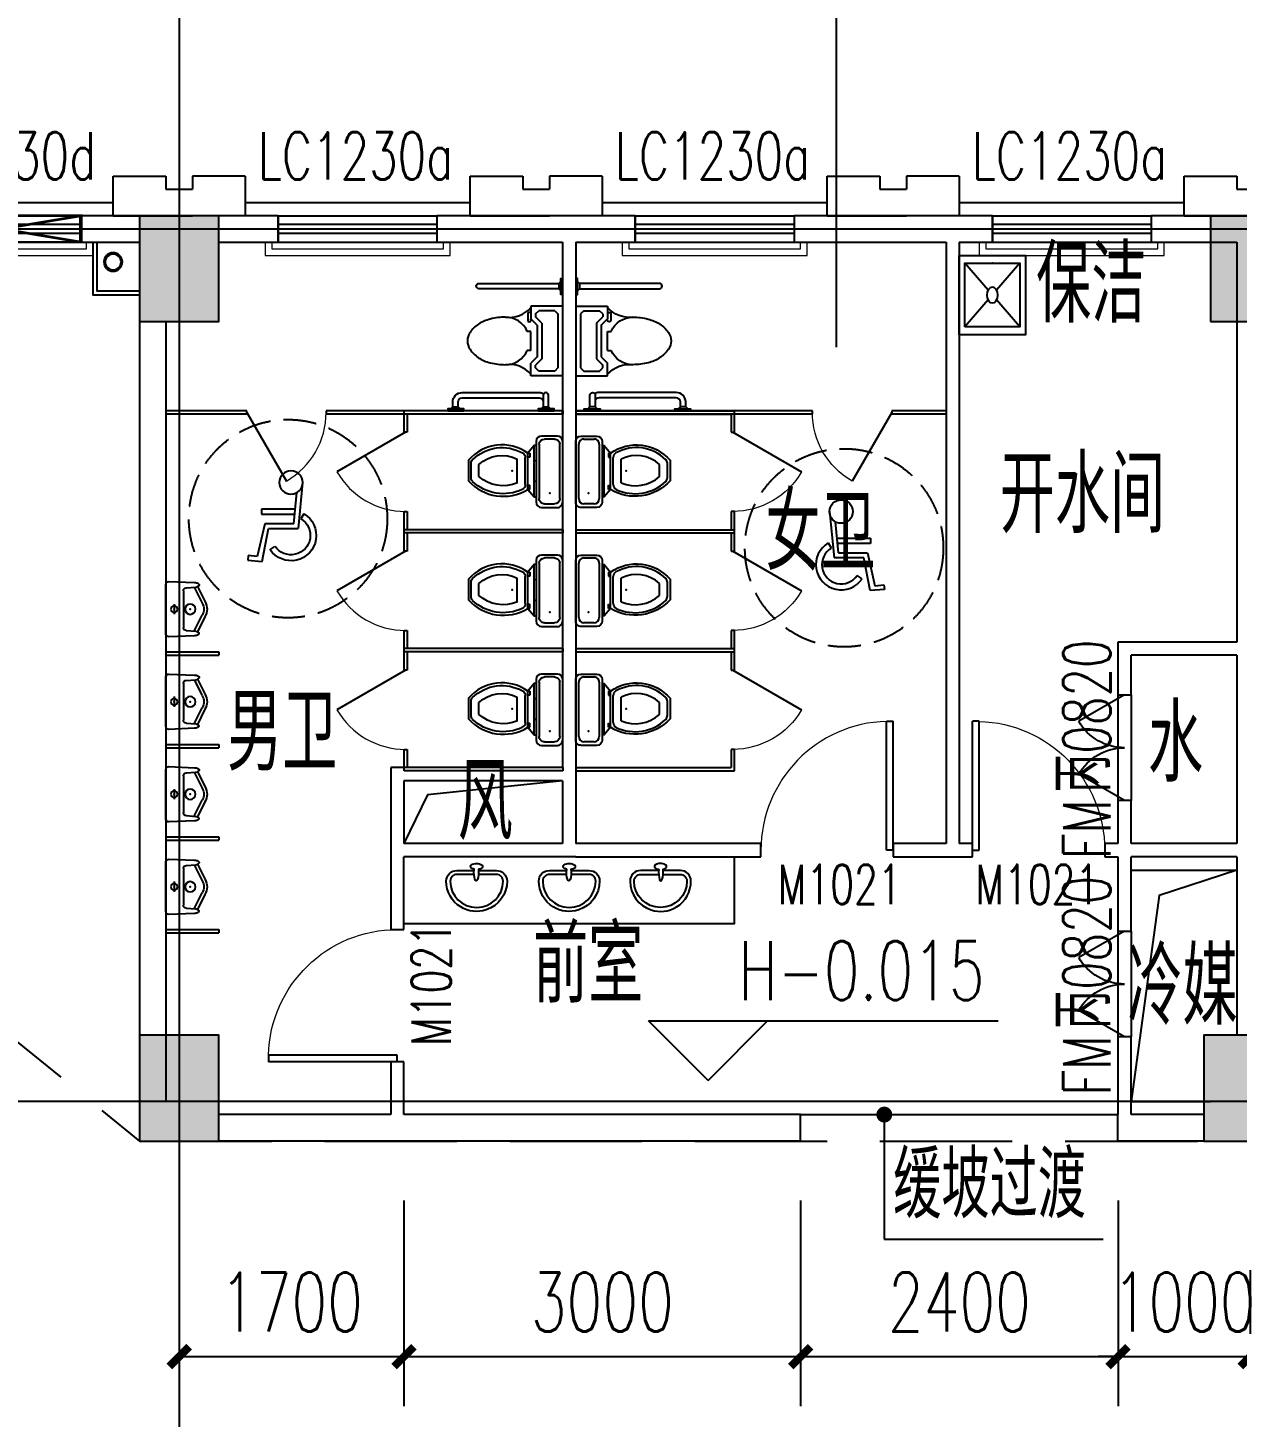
# Model space of a CAD drawing. Extents: x 1738711 to 2346805, y 1189731 to 2516152.
# Drawn here: x 1940140 to 1949287, y 1998170 to 2008681 of the extents above; entities that cross this region are included whole.
import ezdxf

# ---------------------------------------------------------------- set-up
doc = ezdxf.new("R2010")
doc.units = 0
doc.header["$LTSCALE"] = 1000
doc.header["$MEASUREMENT"] = 0
doc.linetypes.add('DASH', pattern=[0.35, 0.25, -0.1])
doc.linetypes.add('复件 140224通州运河二期售楼部条件图_t3$0$X-ME SHAFT SH$0$X-B2$0$WATER_LINE', pattern=[0])
doc.layers.add('_0', color=7, linetype='Continuous', lineweight=25)
doc.layers.add('栏杆', color=6, linetype='Continuous', lineweight=15)
for name, color, linetype in [('A-Detl-Thin', 1, 'Continuous'), ('AR-TEXT', 7, 'Continuous'), ('COLUMN', 9, 'Continuous'), ('DIM_ELEV', 3, 'Continuous'), ('DIM_IDEN', 3, 'Continuous'), ('DIM_LEAD', 3, 'Continuous'), ('DOTE', 1, 'Continuous'), ('LATRINE', 6, 'Continuous'), ('LVTRY', 6, 'Continuous'), ('PUB_DIM', 3, 'Continuous'), ('PUB_HATCH', 8, 'Continuous'), ('PUB_TEXT', 7, 'Continuous'), ('TOL', 8, 'Continuous'), ('WALL', 40, 'Continuous'), ('WINDOW', 144, 'Continuous'), ('WINDOW_TEXT', 7, 'Continuous'), ('YS', 6, 'Continuous'), ('疏散距离', 211, 'DASH'), ('看线', 8, 'Continuous'), ('线脚', 44, 'Continuous'), ('面层', 6, 'Continuous')]:
    doc.layers.add(name, color=color, linetype=linetype)
doc.styles.add('_TCH_DIM', font='SIMPLEX', dxfattribs={"bigfont": 'GBCBIG'})
doc.styles.add('_TCH_DIM_T3', font='SIMPLEX', dxfattribs={"width": 0.705882, "bigfont": 'GBCBIG'})
doc.styles.add('_TCH_WINDOW', font='SIMPLEX', dxfattribs={"height": 3.5, "bigfont": 'GBCBIG'})
doc.styles.get("Standard").update_dxf_attribs({"font": 'gbenor.shx', "bigfont": 'gbcbig.shx'})
doc.dimstyles.new('_TCH_ARCH&&150', dxfattribs={"dimtxt": 446.25, "dimasz": 150, "dimexe": 375, "dimexo": 450, "dimgap": 189.375, "dimtad": 1, "dimdec": 0, "dimzin": 0, "dimdsep": 46, "dimtxsty": '_TCH_DIM_T3', "dimblk": 'ARCHTICK', "dimcen": 0.09, "dimclrt": 7, "dimazin": 2, "dimtfac": 1, "dimtdec": 0, "dimtix": 1, "dimtmove": 2, "dimatfit": 3, "dimfxl": 1, "dimtolj": 1, "dimtzin": 0, "dimarcsym": 0})

# ---------------------------------------------------------------- blocks, each defined once
blk = doc.blocks.new('$lvtry$00000218')
at = {"color": 0, "linetype": 'Continuous'}
for p, q in [((-243, -138), (-243, -62)), ((-203, -22), (208, -22)), ((248, -62), (248, -138)), ((208, -178), (-203, -178)), ((198, -200), (-190, -200)), ((-73, -200), (-73, -216)), ((83, -200), (83, -216)), ((-190, -216), (198, -216)), ((-133, -263), (-133, -248)), ((-133, -248), (-103, -248)), ((-133, -263), (141, -263)), ((-103, -248), (-103, -263)), ((-103, -248), (-102, -248)), ((-97, -283), (108, -283)), ((-73, -216), (83, -216)), ((141, -248), (110, -248)), ((110, -248), (110, -263)), ((141, -263), (141, -248)), ((-84, -343), (96, -343)), ((-44, -693), (64, -693)), ((-35, -633), (55, -633))]:
    blk.add_line(p, q, dxfattribs=at)
blk.add_lwpolyline([(141, -263, -0.386399), (87, -713), (-68, -713, -0.361809), (-133, -263), (-190, -216), (-190, -200), (-230, -200, -0.414212), (-270, -160), (-270, -40, -0.414219), (-230, 0), (230, 0, -0.414212), (270, -40), (270, -160, -0.414212), (230, -200), (198, -200), (198, -216)], format="xyb", close=True, dxfattribs=at)
for centre, radius, start, end in [((-203, -62), 40, 90, 180), ((208, -62), 40, 0, 90), ((-203, -138), 40, 180, 270), ((208, -138), 40, 270, 0), ((170, -449), 336, 154.7009, 223.6689), ((-97, -323), 40, 90, 154.7009), ((-134, -459), 317, 315.3845, 29.315), ((108, -323), 40, 29.315, 90), ((170, -449), 276, 157.3076, 221.9151), ((-134, -459), 257, 317.2188, 26.7387), ((-44, -653), 40, 223.6689, 270), ((64, -653), 40, 270, 315.3845)]:
    blk.add_arc(centre, radius, start, end, dxfattribs=at)
at = {"color": 0}
for p in [(-162, -97), (7, -382)]:
    blk.add_point(p, dxfattribs=at)
blk = doc.blocks.new('$TCHSYS$APDOOR2D')
blk.add_line((0.5, 0), (0, 0.866))
at = {"lineweight": 13}
blk.add_arc((0.5, 0), 1, 120, 180, dxfattribs=at)
blk = doc.blocks.new('herahraehreh')
at = {"layer": 'LATRINE'}
for p, q in [((5930054, 676667), (5928854, 676667)), ((5928854, 676667), (5928854, 676504)), ((5930054, 676642), (5928879, 676642)), ((5928879, 676504), (5928879, 676642)), ((5930054, 676642), (5930054, 676667)), ((5928854, 676504), (5928879, 676504)), ((5928879, 675904), (5928854, 675904)), ((5928854, 675904), (5928854, 675742)), ((5928879, 675767), (5928879, 675904)), ((5930054, 675767), (5928879, 675767)), ((5930054, 675742), (5930054, 675767)), ((5930054, 675742), (5928854, 675742))]:
    blk.add_line(p, q, dxfattribs=at)
at = {"layer": 'LATRINE', "xscale": 600, "yscale": -600, "zscale": 25, "rotation": 270}
blk.add_blockref('$TCHSYS$APDOOR2D', (5928866, 676204), dxfattribs=at)
at = {"layer": 'LVTRY', "rotation": 269.9999999999435}
blk.add_blockref('$lvtry$00000218', (5930054, 676204), dxfattribs=at)
blk = doc.blocks.new('A$C5E30574B')
at = {"layer": 'TOL'}
for p, q in [((103, 597), (137, 248)), ((103, 597), (103, 597)), ((170, 284), (147, 520)), ((93, 360), (116, 322)), ((159, 396), (414, 396)), ((414, 356), (163, 356)), ((414, 396), (414, 356)), ((362, 248), (137, 248)), ((170, 284), (390, 284)), ((410, 0), (362, 248)), ((390, 284), (446, 36)), ((350, 88), (312, 113)), ((518, 8), (410, 0)), ((446, 36), (514, 44)), ((514, 44), (518, 8))]:
    blk.add_line(p, q, dxfattribs=at)
blk.add_circle((191, 597), 88.4, dxfattribs=at)
for radius in [191, 146]:
    blk.add_arc((191, 196), radius, 120.8699, 325.7103, dxfattribs=at)
blk = doc.blocks.new('$lvtry$00000191')
for p, q in [((-250, -50, 0), (-39, -218.8, 0)), ((39, -218.8, 0), (250, -50, 0)), ((-250, -450, 0), (-39, -281.2, 0)), ((39, -281.2, 0), (250, -450, 0))]:
    blk.add_line(p, q)
at = {"elevation": 0}
for points in [[(300, -500), (300, 0), (-300, 0), (-300, -500)], [(250, -450), (250, -50), (-250, -50), (-250, -450)]]:
    blk.add_lwpolyline(points, close=True, dxfattribs=at)
blk.add_circle((0, -250, 0), 50)
blk.add_point((0, -50, 0))
blk = doc.blocks.new('$plan$00001624')
for p, q in [((646, -13), (661, -28)), ((701, -28), (716, -13))]:
    blk.add_line(p, q)
for points in [[(60, 0), (60, -13), (-60, -13), (-60, 0)], [(744, 0), (744, -13), (624, -13), (624, 0)]]:
    blk.add_lwpolyline(points, close=True)
blk.add_lwpolyline([(-38, -13), (-23, -28), (17, -28), (33, -13)])
for points in [[(-23, -28), (-23, -66, 0.414213), (49, -137), (632, -137, 0.119966), (665, -129)], [(17, -28), (17, -66, 0.414211), (49, -97), (632, -97, 0.298815), (661, -78)]]:
    blk.add_lwpolyline(points, format="xyb")
blk.add_lwpolyline([(681, -137), (681, -137, -0.414214), (661, -117), (661, -28), (701, -28), (701, -117, -0.414214)], format="xyb", close=True)
blk = doc.blocks.new('A$C3D6C1C4F')
at = {"layer": 'LVTRY'}
for p, q in [((0, 736), (240, 736)), ((0, 208), (0, 736)), ((0, 736), (240, 736)), ((0, 208), (0, 736)), ((240, 736), (240, 640)), ((240, 736), (240, 640)), ((36, 676), (60, 700)), ((36, 676), (60, 700)), ((36, 268), (36, 676)), ((36, 268), (36, 676)), ((60, 700), (180, 700)), ((60, 700), (180, 700)), ((156, 607), (204, 655)), ((156, 607), (204, 655)), ((180, 700), (204, 676)), ((180, 700), (204, 676)), ((192, 592), (240, 640)), ((192, 592), (240, 640)), ((204, 676), (204, 655)), ((204, 676), (204, 655)), ((156, 337), (156, 607)), ((156, 337), (156, 607)), ((192, 352), (192, 592)), ((192, 352), (192, 592)), ((240, 544), (240, 400)), ((240, 544), (267, 544)), ((240, 544), (240, 400)), ((240, 544), (267, 544)), ((156, 337), (204, 289)), ((156, 337), (204, 289)), ((192, 352), (240, 304)), ((192, 352), (240, 304)), ((240, 400), (267, 400)), ((240, 400), (267, 400)), ((240, 316), (240, 304)), ((240, 316), (240, 304)), ((264, 256), (264, 316)), ((264, 256), (264, 316)), ((60, 244), (36, 268)), ((60, 244), (36, 268)), ((60, 244), (180, 244)), ((60, 244), (180, 244)), ((204, 268), (180, 244)), ((204, 268), (180, 244)), ((204, 268), (204, 289)), ((204, 268), (204, 289)), ((240, 208), (240, 304)), ((240, 208), (240, 304)), ((240, 256), (264, 256)), ((240, 256), (264, 256)), ((0, 208), (240, 208)), ((0, 208), (240, 208)), ((28, 77), (13, 93)), ((13, 22), (28, 37))]:
    blk.add_line(p, q, dxfattribs=at)
blk.add_lwpolyline([(0, 120), (13, 120), (13, 0), (0, 0)], close=True, dxfattribs=at)
blk.add_lwpolyline([(653, 57), (653, 57, -0.414214), (633, 37), (28, 37), (28, 77), (633, 77, -0.414214)], format="xyb", close=True, dxfattribs=at)
for centre, radius, start, end in [((403, 866), 216, 221.089, 277.7989), ((403, 866), 216, 221.089, 277.7989), ((432, 472), 180, 90, 156.4218), ((432, 472), 180, 90, 156.4218), ((432, 193), 459, 75.4857, 90), ((432, 193), 459, 75.4857, 90), ((468, 331), 317, 57.9946, 75.4857), ((468, 331), 317, 57.9946, 75.4857), ((522, 417), 214, 33.5341, 57.9946), ((522, 417), 214, 33.5341, 57.9946), ((604, 472), 116, 0, 33.5341), ((604, 472), 116, 0, 33.5341), ((604, 472), 116, 326.4659, 360), ((604, 472), 116, 326.4659, 360), ((252, 316), 12, 0, 180), ((252, 316), 12, 0, 180), ((432, 472), 180, 203.5782, 270), ((432, 472), 180, 203.5782, 270), ((468, 614), 317, 284.5143, 302.0054), ((468, 614), 317, 284.5143, 302.0054), ((522, 527), 214, 302.0054, 326.4659), ((522, 527), 214, 302.0054, 326.4659), ((403, 78), 216, 82.2011, 138.911), ((403, 78), 216, 82.2011, 138.911), ((432, 751), 459, 270, 284.5143), ((432, 751), 459, 270, 284.5143)]:
    blk.add_arc(centre, radius, start, end, dxfattribs=at)
at = {"layer": 'LVTRY', "extrusion": (0, 0, -1), "zscale": -1}
blk.add_blockref('$plan$00001624', (-808, 1000), dxfattribs=at)
blk = doc.blocks.new('dgh321')
at = {"layer": 'WALL', "linetype": '复件 140224通州运河二期售楼部条件图_t3$0$X-ME SHAFT SH$0$X-B2$0$WATER_LINE'}
for p, q in [((3247025, -2494105), (3247425, -2494105)), ((3247025, -2494105), (3247025, -2494405)), ((3247425, -2494105), (3247625, -2494105)), ((3248025, -2494105), (3247625, -2494105)), ((3248025, -2494405), (3248025, -2494105)), ((3247425, -2494405), (3247425, -2494305)), ((3247425, -2494305), (3247625, -2494305)), ((3247625, -2494405), (3247625, -2494305)), ((3247025, -2494405), (3247425, -2494405)), ((3248025, -2494405), (3247625, -2494405))]:
    blk.add_line(p, q, dxfattribs=at)
blk = doc.blocks.new('A$C68B42598')
at = {"layer": 'YS'}
for radius in [70, 60]:
    blk.add_circle((70, 70), radius, dxfattribs=at)
blk = doc.blocks.new('hreahaerheh')
at = {"layer": 'YS', "xscale": -1, "rotation": 180}
blk.add_blockref('A$C68B42598', (1940715, 1907879), dxfattribs=at)
blk = doc.blocks.new('haerraeherah')
at = {"layer": '栏杆'}
for points in [[(1950035, 1987459), (1950035, 1987559), (1951435, 1987559), (1951435, 1987459)], [(1950085, 1987459), (1950085, 1987509), (1951385, 1987509), (1951385, 1987459)]]:
    blk.add_lwpolyline(points, dxfattribs=at)
blk = doc.blocks.new('hear5herahera')
at = {"layer": '_0', "xscale": -1, "rotation": 180}
for p in [(-10800, 3994518), (-8100, 3994518), (-5400, 3994518), (-2700, 3994518)]:
    blk.add_blockref('haerraeherah', p, dxfattribs=at)
blk = doc.blocks.new('hertaraeherah')
at = {"layer": '疏散距离', "ltscale": 4}
blk.add_lwpolyline([(1933085, 2006659), (1940985, 2000259), (1952835, 2000259)], dxfattribs=at)
blk = doc.blocks.new('hjtraherahreh')
at = {"layer": '面层', "color": 144}
for points in [[(1940985, 2006659), (1940635, 2006659), (1940635, 2007059)], [(1940985, 2006689), (1940665, 2006689), (1940665, 2007059)]]:
    blk.add_lwpolyline(points, dxfattribs=at)
blk = doc.blocks.new('jtrsjhtrh')
at = {"layer": 'A-Detl-Thin', "const_width": 20}
blk.add_lwpolyline([(397699, 368025), (397899, 368025), (397899, 366825), (397699, 366825)], close=True, dxfattribs=at)
for points in [[(397899, 366825), (397699, 368025)], [(397699, 366825), (397899, 368025)]]:
    blk.add_lwpolyline(points, dxfattribs=at)
blk = doc.blocks.new('herahreaherh')
at = {"rotation": 90}
blk.add_blockref('jtrsjhtrh', (2307370, 1609360), dxfattribs=at)
blk = doc.blocks.new('_ArchTick')
at = {"color": 0, "linetype": 'ByBlock', "const_width": 0.4}
blk.add_lwpolyline([(-0.5, -0.5), (0.5, 0.5)], dxfattribs=at)
blk = doc.blocks.new('*D2699')
at = {"layer": 'Defpoints', "color": 0, "transparency": 16777216}
for p in [(1941285, 2000259), (1942985, 2000259), (1942985, 1998628)]:
    blk.add_point(p, dxfattribs=at)
at = {"layer": 'PUB_DIM', "color": 0, "lineweight": -2, "transparency": 16777216}
for p, q in [((1941285, 1999809), (1941285, 1998253)), ((1942985, 1999809), (1942985, 1998253)), ((1941285, 1998628), (1942985, 1998628))]:
    blk.add_line(p, q, dxfattribs=at)
at = {"layer": 'PUB_DIM', "color": 0, "lineweight": -2, "transparency": 16777216, "xscale": 150, "yscale": 150, "zscale": 150, "rotation": 180}
blk.add_blockref('_ArchTick', (1941285, 1998628), dxfattribs=at)
at = {"layer": 'PUB_DIM', "color": 0, "lineweight": -2, "transparency": 16777216, "xscale": 150, "yscale": 150, "zscale": 150}
blk.add_blockref('_ArchTick', (1942985, 1998628), dxfattribs=at)
at = {"layer": 'PUB_DIM', "color": 7, "transparency": 16777216, "insert": (1942135, 1999041), "char_height": 446.2, "attachment_point": 5, "style": '_TCH_DIM_T3'}
blk.add_mtext('\\A1;1700', dxfattribs=at)
blk = doc.blocks.new('*D2700')
at = {"layer": 'Defpoints', "color": 0, "transparency": 16777216}
for p in [(1942985, 2000259), (1945985, 2000259), (1945985, 1998628)]:
    blk.add_point(p, dxfattribs=at)
at = {"layer": 'PUB_DIM', "color": 0, "lineweight": -2, "transparency": 16777216}
for p, q in [((1942985, 1999809), (1942985, 1998253)), ((1945985, 1999809), (1945985, 1998253)), ((1942985, 1998628), (1945985, 1998628))]:
    blk.add_line(p, q, dxfattribs=at)
at = {"layer": 'PUB_DIM', "color": 0, "lineweight": -2, "transparency": 16777216, "xscale": 150, "yscale": 150, "zscale": 150, "rotation": 180}
blk.add_blockref('_ArchTick', (1942985, 1998628), dxfattribs=at)
at = {"layer": 'PUB_DIM', "color": 0, "lineweight": -2, "transparency": 16777216, "xscale": 150, "yscale": 150, "zscale": 150}
blk.add_blockref('_ArchTick', (1945985, 1998628), dxfattribs=at)
at = {"layer": 'PUB_DIM', "color": 7, "transparency": 16777216, "insert": (1944485, 1999041), "char_height": 446.2, "attachment_point": 5, "style": '_TCH_DIM_T3'}
blk.add_mtext('\\A1;3000', dxfattribs=at)
blk = doc.blocks.new('*D2701')
at = {"layer": 'Defpoints', "color": 0, "transparency": 16777216}
for p in [(1945985, 2000259), (1948385, 2000259), (1948385, 1998628)]:
    blk.add_point(p, dxfattribs=at)
at = {"layer": 'PUB_DIM', "color": 0, "lineweight": -2, "transparency": 16777216}
for p, q in [((1945985, 1999809), (1945985, 1998253)), ((1948385, 1999809), (1948385, 1998253)), ((1945985, 1998628), (1948385, 1998628))]:
    blk.add_line(p, q, dxfattribs=at)
at = {"layer": 'PUB_DIM', "color": 0, "lineweight": -2, "transparency": 16777216, "xscale": 150, "yscale": 150, "zscale": 150, "rotation": 180}
blk.add_blockref('_ArchTick', (1945985, 1998628), dxfattribs=at)
at = {"layer": 'PUB_DIM', "color": 0, "lineweight": -2, "transparency": 16777216, "xscale": 150, "yscale": 150, "zscale": 150}
blk.add_blockref('_ArchTick', (1948385, 1998628), dxfattribs=at)
at = {"layer": 'PUB_DIM', "color": 7, "transparency": 16777216, "insert": (1947185, 1999041), "char_height": 446.2, "attachment_point": 5, "style": '_TCH_DIM_T3'}
blk.add_mtext('\\A1;2400', dxfattribs=at)
blk = doc.blocks.new('*D2702')
at = {"layer": 'Defpoints', "color": 0, "transparency": 16777216}
for p in [(1948385, 2000259), (1949385, 2000259), (1949385, 1998628)]:
    blk.add_point(p, dxfattribs=at)
at = {"layer": 'PUB_DIM', "color": 0, "lineweight": -2, "transparency": 16777216}
for p, q in [((1948385, 1999809), (1948385, 1998253)), ((1949385, 1999809), (1949385, 1998253)), ((1948385, 1998628), (1948235, 1998628)), ((1948385, 1998628), (1949385, 1998628)), ((1949385, 1998628), (1949535, 1998628))]:
    blk.add_line(p, q, dxfattribs=at)
at = {"layer": 'PUB_DIM', "color": 0, "lineweight": -2, "transparency": 16777216, "xscale": 150, "yscale": 150, "zscale": 150}
blk.add_blockref('_ArchTick', (1948385, 1998628), dxfattribs=at)
at = {"layer": 'PUB_DIM', "color": 0, "lineweight": -2, "transparency": 16777216, "xscale": 150, "yscale": 150, "zscale": 150, "rotation": 180}
blk.add_blockref('_ArchTick', (1949385, 1998628), dxfattribs=at)
at = {"layer": 'PUB_DIM', "color": 7, "transparency": 16777216, "insert": (1948885, 1999041), "char_height": 446.2, "attachment_point": 5, "style": '_TCH_DIM_T3'}
blk.add_mtext('\\A1;1000', dxfattribs=at)
blk = doc.blocks.new('$TCHSYS$WIN2D')
for p, q in [((-0.5, 0.5), (0.5, 0.5)), ((-0.5, 0.5), (-0.5, -0.5)), ((0.5, 0.5), (0.5, -0.5)), ((0.5, 0.1667), (-0.5, 0.1667)), ((0.5, -0.1667), (-0.5, -0.1667)), ((-0.5, -0.5), (0.5, -0.5))]:
    blk.add_line(p, q)
blk = doc.blocks.new('$lvtry$00000235')
at = {"color": 0}
for p, q in [((-39, -63), (38, -63)), ((-161, -154), (-167, -227)), ((-140, -132), (140, -132)), ((161, -154), (167, -226)), ((-166, -214), (-46, -274)), ((166, -214), (45, -274))]:
    blk.add_line(p, q, dxfattribs=at)
blk.add_lwpolyline([(57, -295), (171, -239, 0.002799), (171, -239, 0.105175), (177, -247, 0.168909), (184, -249, 0.168909), (190, -247, 0.105175), (196, -239, 0.067291), (200, -229, 0.053441), (201, -215), (209, -22, 0.426355), (188, 0), (-188, 0, 0.42618), (-209, -22), (-201, -215, 0.050566), (-200, -230, 0.064405), (-196, -240, 0.10395), (-190, -249, 0.176068), (-184, -251, 0.176068), (-178, -249, 0.10395), (-171, -240, 0.009138), (-171, -239), (-56, -296, 0.274628)], format="xyb", close=True, dxfattribs=at)
for points in [[(-167, -227), (-171, -239)], [(167, -229), (171, -239)]]:
    blk.add_lwpolyline(points)
for centre, radius in [((0, -63), 25), ((0, -184), 39.1)]:
    blk.add_circle(centre, radius, dxfattribs=at)
for centre, radius, start, end in [((-140, -153), 21, 90, 182.3309), ((140, -153), 21, 357.6352, 90), ((0, -200), 87.2, 238.5236, 301.4764), ((230, -215), 64.1, 189.8691, 192.2361)]:
    blk.add_arc(centre, radius, start, end, dxfattribs=at)
for p in [(0, -63), (0, -184)]:
    blk.add_point(p, dxfattribs=at)
blk = doc.blocks.new('$DorLib2D$00000231')
at = {"color": 0}
for p, q in [((-0.5, 0), (-0.25, 0.433)), ((0.5, 0), (0.25, 0.433))]:
    blk.add_line(p, q, dxfattribs=at)
for centre, start, end in [((-0.5, 0), 0, 60), ((0.5, 0), 120, 180)]:
    blk.add_arc(centre, 0.5, start, end, dxfattribs=at)
blk = doc.blocks.new('$DorLib2D$00000001')
for p, q in [((0.45, 0.975), (0.5, 0.975)), ((0.45, 0), (0.45, 0.975)), ((0.5, 0), (0.5, 0.975)), ((0.5, 0), (0.45, 0))]:
    blk.add_line(p, q)
at = {"lineweight": 13}
blk.add_arc((0.475, 0), 0.975, 91.4693, 180, dxfattribs=at)
blk = doc.blocks.new('_FZH')
blk.add_lwpolyline([(-0.5, -0.5), (0.5, -0.5), (0.5, 0.5), (-0.5, 0.5)], close=True)
at = {"layer": 'PUB_HATCH'}
blk.add_solid([(-0.5, -0.5), (0.5, -0.5), (-0.5, 0.5), (0.5, 0.5)], dxfattribs=at)
blk = doc.blocks.new('$plan$00003672')
at = {"layer": 'LVTRY'}
blk.add_lwpolyline([(-13, -53), (-149, -53, 0.414214), (-229, -133, 0.32323), (-71, -351, 0.221893), (122, -329, 0.260048), (231, -133, 0.414214), (151, -53), (21, -53), (21, -44), (35, -38), (43, -32, 0.455591), (42, -12, 0.320583), (-41, -14, 0.528402), (-35, -37, 0.105242), (-12, -45), (-13, -53)], format="xyb", close=True, dxfattribs=at)
blk.add_lwpolyline([(21, -83), (151, -83, -0.414214), (201, -133, -1), (-199, -133, -0.414214), (-149, -83), (-12, -83)], format="xyb", dxfattribs=at)
blk.add_ellipse((4, -65), major_axis=(0, -67.6), ratio=0.25596, start_param=4.408868, end_param=8.176048, dxfattribs=at)

msp = doc.modelspace()

# ---------------------------------------------------------------- linework, layer by layer
at = {"layer": 'DIM_ELEV'}
for p, q in [((1945285.3, 2000717.6), (1944835.3, 2001167.6)), ((1944835.3, 2001167.6), (1947478.2, 2001167.6)), ((1945285.3, 2000717.6), (1945735.3, 2001167.6))]:
    msp.add_line(p, q, dxfattribs=at)
at = {"layer": 'DIM_IDEN'}
msp.add_line((1946255.5, 2006265.3), (1946255.5, 2018441.9), dxfattribs=at)
msp.add_lwpolyline([(1946255.5, 2006265.3, 1), (1946255.5, 2006265.3, 1)], format="xyb", close=True, dxfattribs=at)
at = {"layer": 'DIM_LEAD'}
for p, q in [((1946617.6, 2000459.1), (1946617.6, 1999517)), ((1946617.6, 1999517), (1948271.9, 1999517))]:
    msp.add_line(p, q, dxfattribs=at)
at = {"layer": 'DIM_LEAD', "const_width": 60}
msp.add_lwpolyline([(1946617.6, 2000489.1, 1), (1946617.6, 2000429.1, 1)], format="xyb", close=True, dxfattribs=at)
at = {"layer": 'DOTE'}
for p, q in [((1941284.6, 2009559.1), (1941284.6, 1984959.1)), ((1930784.6, 2007159.1), (1992284.6, 2007159.1)), ((1992284.6, 2000559.1), (1930784.6, 2000559.1))]:
    msp.add_line(p, q, dxfattribs=at)
at = {"layer": 'LATRINE'}
for p, q in [((1941796, 2005784.1), (1941184.6, 2005784.1)), ((1941184.6, 2005784.1), (1941184.6, 2005759.1)), ((1941184.6, 2005759.1), (1941796, 2005759.1)), ((1941796, 2005759.1), (1941796, 2005784.1)), ((1944184.6, 2005784.1), (1942396, 2005784.1)), ((1942396, 2005784.1), (1942396, 2005759.1)), ((1942396, 2005759.1), (1944184.6, 2005759.1)), ((1944184.6, 2005759.1), (1944184.6, 2005784.1)), ((1946073.3, 2005784.1), (1944284.6, 2005784.1)), ((1944284.6, 2005759.1), (1946073.3, 2005759.1)), ((1946073.3, 2005759.1), (1946073.3, 2005784.1)), ((1947084.6, 2005784.1), (1946673.3, 2005784.1)), ((1946673.3, 2005784.1), (1946673.3, 2005759.1)), ((1946673.3, 2005759.1), (1947084.6, 2005759.1)), ((1941184.6, 2003959.1), (1941584.6, 2003959.1)), ((1941184.6, 2003959.1), (1941184.6, 2003934.1)), ((1941584.6, 2003959.1), (1941584.6, 2003934.1)), ((1941184.6, 2003934.1), (1941584.6, 2003934.1)), ((1941184.6, 2003259.1), (1941584.6, 2003259.1)), ((1941184.6, 2003259.1), (1941184.6, 2003234.1)), ((1941184.6, 2003234.1), (1941584.6, 2003234.1)), ((1941584.6, 2003259.1), (1941584.6, 2003234.1)), ((1941184.6, 2002559.1), (1941584.6, 2002559.1)), ((1941184.6, 2002559.1), (1941184.6, 2002534.1)), ((1941184.6, 2002534.1), (1941584.6, 2002534.1)), ((1941584.6, 2002559.1), (1941584.6, 2002534.1)), ((1941184.6, 2001859.1), (1941584.6, 2001859.1)), ((1941184.6, 2001859.1), (1941184.6, 2001834.1)), ((1941584.6, 2001859.1), (1941584.6, 2001834.1)), ((1941184.6, 2001834.1), (1941584.6, 2001834.1))]:
    msp.add_line(p, q, dxfattribs=at)
at = {"layer": 'LVTRY'}
msp.add_lwpolyline([(1942984.6, 2001904.4), (1945484.6, 2001904.4), (1945484.6, 2002404.4)], dxfattribs=at)
at = {"layer": 'LVTRY', "linetype": 'DASH'}
for centre in [(1942108.2, 2004967.2), (1946313.6, 2004746.8)]:
    msp.add_circle(centre, 750, dxfattribs=at)
at = {"layer": 'WALL', "linetype": '复件 140224通州运河二期售楼部条件图_t3$0$X-ME SHAFT SH$0$X-B2$0$WATER_LINE'}
for p, q in [((1940984.6, 2007259.1), (1940534.6, 2007259.1)), ((1940534.6, 2007259.1), (1940534.6, 2007059.1)), ((1942034.6, 2007259.1), (1941584.6, 2007259.1)), ((1942034.6, 2007059.1), (1942034.6, 2007259.1)), ((1944284.6, 2007259.1), (1943234.6, 2007259.1)), ((1943234.6, 2007259.1), (1943234.6, 2007059.1)), ((1944734.6, 2007259.1), (1944284.6, 2007259.1)), ((1944734.6, 2007059.1), (1944734.6, 2007259.1)), ((1947084.6, 2007259.1), (1945934.6, 2007259.1)), ((1945934.6, 2007259.1), (1945934.6, 2007059.1)), ((1947434.6, 2007259.1), (1947084.6, 2007259.1)), ((1947434.6, 2007059.1), (1947434.6, 2007259.1)), ((1949384.6, 2007259.1), (1948634.6, 2007259.1)), ((1948634.6, 2007259.1), (1948634.6, 2007059.1)), ((1940534.6, 2007059.1), (1940984.6, 2007059.1)), ((1941584.6, 2007059.1), (1942034.6, 2007059.1)), ((1943234.6, 2007059.1), (1944184.6, 2007059.1)), ((1944284.6, 2007059.1), (1944734.6, 2007059.1)), ((1945934.6, 2007059.1), (1947084.6, 2007059.1)), ((1947184.6, 2007059.1), (1947434.6, 2007059.1)), ((1948634.6, 2007059.1), (1949284.6, 2007059.1))]:
    msp.add_line(p, q, dxfattribs=at)
at = {"layer": 'WALL'}
for p, q in [((1944184.6, 2007059.1), (1944184.6, 2005771.6)), ((1944284.6, 2007059.1), (1944284.6, 2005771.6)), ((1947084.6, 2007059.1), (1947084.6, 2005771.6)), ((1947184.6, 2007059.1), (1947184.6, 2005771.6)), ((1949284.6, 2007059.1), (1949284.6, 2004034.1)), ((1940984.6, 2006459.1), (1940984.6, 2000559.1)), ((1941184.6, 2006459.1), (1941184.6, 2000559.1)), ((1944184.6, 2005771.6), (1944184.6, 2003084.1)), ((1944284.6, 2005771.6), (1944284.6, 2002984.1)), ((1947084.6, 2005771.6), (1947084.6, 2002509.1)), ((1947184.6, 2005771.6), (1947184.6, 2002509.1)), ((1948384.6, 2004034.1), (1948384.6, 2003634.1)), ((1949284.6, 2004034.1), (1948384.6, 2004034.1)), ((1948484.6, 2003634.1), (1948484.6, 2003934.1)), ((1949284.6, 2003934.1), (1948484.6, 2003934.1)), ((1949284.6, 2003934.1), (1949284.6, 2002509.1)), ((1948384.6, 2003634.1), (1948484.6, 2003634.1)), ((1942884.6, 2003084.1), (1942884.6, 2002409.1)), ((1944184.6, 2003084.1), (1942884.6, 2003084.1)), ((1942984.6, 2002984.1), (1942984.6, 2002509.1)), ((1944184.6, 2002984.1), (1942984.6, 2002984.1)), ((1944184.6, 2002984.1), (1944184.6, 2002509.1)), ((1944284.6, 2002984.1), (1944284.6, 2002509.1)), ((1948484.6, 2002834.1), (1948384.6, 2002834.1)), ((1948384.6, 2002834.1), (1948384.6, 2002509.1)), ((1948484.6, 2002509.1), (1948484.6, 2002834.1)), ((1944184.6, 2002509.1), (1942984.6, 2002509.1)), ((1945684.6, 2002509.1), (1944284.6, 2002509.1)), ((1945684.6, 2002409.1), (1945684.6, 2002509.1)), ((1947084.6, 2002509.1), (1946684.6, 2002509.1)), ((1946684.6, 2002509.1), (1946684.6, 2002409.1)), ((1947284.6, 2002509.1), (1947184.6, 2002509.1)), ((1947284.6, 2002409.1), (1947284.6, 2002509.1)), ((1948384.6, 2002509.1), (1948284.6, 2002509.1)), ((1948284.6, 2002509.1), (1948284.6, 2002409.1)), ((1949284.6, 2002509.1), (1948484.6, 2002509.1)), ((1942884.6, 2002409.1), (1942884.6, 2001859.1)), ((1942984.6, 2001859.1), (1942984.6, 2002409.1)), ((1944284.6, 2002409.1), (1942984.6, 2002409.1)), ((1944284.6, 2002409.1), (1945684.6, 2002409.1)), ((1946684.6, 2002409.1), (1947084.6, 2002409.1)), ((1947084.6, 2002409.1), (1947284.6, 2002409.1)), ((1948284.6, 2002409.1), (1948384.6, 2002409.1)), ((1948384.6, 2002409.1), (1948384.6, 2001846.6)), ((1949284.6, 2002409.1), (1948484.6, 2002409.1)), ((1948484.6, 2001846.6), (1948484.6, 2002409.1)), ((1949284.6, 2002409.1), (1949284.6, 2001309.1)), ((1942884.6, 2001859.1), (1942984.6, 2001859.1)), ((1948384.6, 2001846.6), (1948484.6, 2001846.6)), ((1949284.6, 2001309.1), (1949284.6, 2001059.1)), ((1948484.6, 2001046.6), (1948384.6, 2001046.6)), ((1948384.6, 2001046.6), (1948384.6, 2000459.1)), ((1948484.6, 2000459.1), (1948484.6, 2001046.6)), ((1942984.6, 2000859.1), (1942884.6, 2000859.1)), ((1942884.6, 2000859.1), (1942884.6, 2000459.1)), ((1942984.6, 2000459.1), (1942984.6, 2000859.1)), ((1941184.6, 2000559.1), (1940984.6, 2000559.1)), ((1942884.6, 2000459.1), (1941584.6, 2000459.1)), ((1945984.6, 2000459.1), (1942984.6, 2000459.1)), ((1945984.6, 2000259.1), (1945984.6, 2000459.1)), ((1948384.6, 2000459.1), (1948384.6, 2000459.1)), ((1948384.6, 2000259.1), (1948384.6, 2000459.1)), ((1949034.6, 2000459.1), (1948484.6, 2000459.1)), ((1942984.6, 2000259.1), (1941584.6, 2000259.1)), ((1945984.6, 2000259.1), (1942984.6, 2000259.1)), ((1948484.6, 2000259.1), (1948384.6, 2000259.1)), ((1949034.6, 2000259.1), (1948484.6, 2000259.1))]:
    msp.add_line(p, q, dxfattribs=at)
at = {"layer": 'WINDOW'}
for p, q in [((1948384.6, 2003634.1), (1948384.6, 2002834.1)), ((1948484.6, 2003634.1), (1948484.6, 2002834.1)), ((1948384.6, 2001846.6), (1948384.6, 2001046.6)), ((1948484.6, 2001846.6), (1948484.6, 2001046.6)), ((1945984.6, 2000459.1), (1948384.6, 2000459.1))]:
    msp.add_line(p, q, dxfattribs=at)
at = {"layer": '看线'}
for p, q in [((1948484.6, 2002309.1), (1949284.6, 2002309.1)), ((1948484.6, 2000559.1), (1949084.6, 2000559.1))]:
    msp.add_line(p, q, dxfattribs=at)
for points in [[(1944184.6, 2002984.1), (1943162.1, 2002876.9), (1942984.6, 2002509.1)], [(1949284.6, 2002309.1), (1948697.3, 2002115.6), (1948484.6, 2000559.1)]]:
    msp.add_lwpolyline(points, dxfattribs=at)
at = {"layer": '线脚', "color": 8, "linetype": '复件 140224通州运河二期售楼部条件图_t3$0$X-ME SHAFT SH$0$X-B2$0$WATER_LINE'}
for p, q in [((1939084.6, 2007359.1), (1940784.6, 2007359.1)), ((1941784.6, 2007359.1), (1943484.6, 2007359.1)), ((1944484.6, 2007359.1), (1946184.6, 2007359.1)), ((1947184.6, 2007359.1), (1948884.6, 2007359.1))]:
    msp.add_line(p, q, dxfattribs=at)

# ---------------------------------------------------------------- block references
msp.add_blockref('herahreaherh', (0, 0))
at = {"ltscale": 2, "extrusion": (0, 0, -1), "xscale": -1, "zscale": -1, "rotation": 180}
msp.add_blockref('A$C3D6C1C4F', (-1944184.6, 2006784.1), dxfattribs=at)
at = {"ltscale": 2, "extrusion": (0, 0, -1), "zscale": -1, "rotation": 180}
msp.add_blockref('A$C3D6C1C4F', (-1944284.6, 2006784.1), dxfattribs=at)
at = {"layer": '_0'}
for name, p in [('hear5herahera', (0, 0)), ('hjtraherahreh', (0, 0)), ('hreahaerheh', (0, 99100)), ('hertaraeherah', (0, 0))]:
    msp.add_blockref(name, p, dxfattribs=at)
at = {"layer": '_0', "xscale": -1, "rotation": 180}
for p in [(-3985868.9, 2681525.9), (-3985868.9, 2680625.9), (-3985868.9, 2679725.9)]:
    msp.add_blockref('herahraehreh', p, dxfattribs=at)
at = {"layer": '_0', "rotation": 180}
for p in [(7874338.1, 2681525.9), (7874338.1, 2680625.9), (7874338.1, 2679725.9)]:
    msp.add_blockref('herahraehreh', p, dxfattribs=at)
at = {"layer": 'COLUMN', "linetype": '复件 140224通州运河二期售楼部条件图_t3$0$X-ME SHAFT SH$0$X-B2$0$WATER_LINE'}
for p, xscale, yscale, zscale, rotation in [((1941284.6, 2006859.1), 600.0000004535541, 800.0000001054723, 800.0000001054723, 1.474093559991966e-08), ((1949384.6, 2006859.1), 600.0000000370201, 799.9999995543621, 799.9999995543621, 359.9999999283186), ((1941284.6, 2000659.1), 600.000000910135, 799.9999985629693, 799.9999985629693, 5.04927069712562e-08), ((1949384.6, 2000659.1), 700.0000009131618, 799.9999993890524, 799.9999993890524, 359.9999999789034)]:
    msp.add_blockref('_FZH', p, dxfattribs=dict(at, xscale=xscale, yscale=yscale, zscale=zscale, rotation=rotation))
at = {"layer": 'LATRINE', "xscale": 600, "zscale": 25}
for p, yscale, rotation in [((1942096, 2005771.6), 600, 180.0000000184895), ((1946373.3, 2005771.6), -600, 359.9999999815143)]:
    msp.add_blockref('$TCHSYS$APDOOR2D', p, dxfattribs=dict(at, yscale=yscale, rotation=rotation))
at = {"layer": 'LVTRY', "xscale": -0.8333333333333334, "yscale": 1.2}
msp.add_blockref('$lvtry$00000191', (1947434.6, 2006959.1), dxfattribs=at)
at = {"layer": 'LVTRY', "xscale": -1}
msp.add_blockref('A$C5E30574B', (1942321.3, 2004644.1), dxfattribs=at)
at = {"layer": 'LVTRY'}
msp.add_blockref('A$C5E30574B', (1946100.4, 2004423.8), dxfattribs=at)
at = {"layer": 'LVTRY', "yscale": -1}
for name, p, rotation in [('$lvtry$00000235', (1941184.6, 2004282.3), 270.0000000000573), ('$lvtry$00000235', (1941184.6, 2003582.3), 270.0000000000573), ('$lvtry$00000235', (1941184.6, 2002882.3), 270.0000000000573), ('$lvtry$00000235', (1941184.6, 2002182.3), 270.0000000000573), ('$plan$00003672', (1943535.7, 2002358.8, 0), 180.000000000475), ('$plan$00003672', (1944235.7, 2002358.8, 0), 180.000000000475)]:
    msp.add_blockref(name, p, dxfattribs=dict(at, rotation=rotation))
at = {"layer": 'LVTRY', "rotation": 359.9999999995251}
msp.add_blockref('$plan$00003672', (1944924.1, 2002358.8, 0), dxfattribs=at)
at = {"layer": 'WALL', "linetype": '复件 140224通州运河二期售楼部条件图_t3$0$X-ME SHAFT SH$0$X-B2$0$WATER_LINE', "xscale": -1, "rotation": 180}
for p in [(-1306240.6, -486845.8), (-1303540.6, -486845.8), (-1300840.6, -486845.8), (-1298140.6, -486845.8)]:
    msp.add_blockref('dgh321', p, dxfattribs=at)
at = {"layer": 'WINDOW', "linetype": '复件 140224通州运河二期售楼部条件图_t3$0$X-ME SHAFT SH$0$X-B2$0$WATER_LINE'}
ref = msp.add_blockref('$TCHSYS$WIN2D', (1939934.6, 2007159.1), dxfattribs=dict(at, xscale=1200, yscale=200, zscale=1200, rotation=359.9999999999701))
ref.add_attrib('A', 'LC1230d', (1939178.6, 2007533.4), dxfattribs={"layer": 'WINDOW_TEXT', "linetype": '复件 140224通州运河二期售楼部条件图_t3$0$X-ME SHAFT SH$0$X-B2$0$WATER_LINE', "ltscale": 0.5, "height": 357, "style": '_TCH_WINDOW', "width": 0.705882})
ref = msp.add_blockref('$TCHSYS$WIN2D', (1942634.6, 2007159.1), dxfattribs=dict(at, xscale=1200, yscale=200, zscale=1200, rotation=359.9999999999644))
ref.add_attrib('A', 'LC1230a', (1941878.6, 2007533.4), dxfattribs={"layer": 'WINDOW_TEXT', "linetype": '复件 140224通州运河二期售楼部条件图_t3$0$X-ME SHAFT SH$0$X-B2$0$WATER_LINE', "ltscale": 0.5, "height": 357, "style": '_TCH_WINDOW', "width": 0.705882})
ref = msp.add_blockref('$TCHSYS$WIN2D', (1945334.6, 2007159.1), dxfattribs=dict(at, xscale=1200, yscale=200, zscale=1200, rotation=359.9999999999714))
ref.add_attrib('A', 'LC1230a', (1944578.6, 2007533.4), dxfattribs={"layer": 'WINDOW_TEXT', "linetype": '复件 140224通州运河二期售楼部条件图_t3$0$X-ME SHAFT SH$0$X-B2$0$WATER_LINE', "ltscale": 0.5, "height": 357, "style": '_TCH_WINDOW', "width": 0.705882})
ref = msp.add_blockref('$TCHSYS$WIN2D', (1948034.6, 2007159.1), dxfattribs=dict(at, xscale=1200, yscale=200, zscale=1200, rotation=359.9999999999768))
ref.add_attrib('A', 'LC1230a', (1947278.6, 2007533.4), dxfattribs={"layer": 'WINDOW_TEXT', "linetype": '复件 140224通州运河二期售楼部条件图_t3$0$X-ME SHAFT SH$0$X-B2$0$WATER_LINE', "ltscale": 0.5, "height": 357, "style": '_TCH_WINDOW', "width": 0.705882})
at = {"layer": 'WINDOW', "xscale": 800, "yscale": -800, "zscale": 800}
for p, rotation in [((1948434.6, 2003234.1), 269.9999998428041), ((1948434.6, 2001446.6), 269.999999838232)]:
    msp.add_blockref('$DorLib2D$00000231', p, dxfattribs=dict(at, rotation=rotation))
at = {"layer": 'WINDOW'}
ref = msp.add_blockref('$DorLib2D$00000001', (1946184.6, 2002459.1), dxfattribs=dict(at, xscale=-1000, yscale=-1000, zscale=-1000, rotation=179.9999999963124))
ref.add_attrib('A', 'M1021', (1945812.5, 2002052.1), dxfattribs={"layer": 'WINDOW_TEXT', "ltscale": 0.5, "height": 297.5, "rotation": 360, "style": '_TCH_WINDOW', "width": 0.705882})
ref = msp.add_blockref('$DorLib2D$00000001', (1947784.6, 2002459.1), dxfattribs=dict(at, xscale=1000, yscale=-1000, zscale=1000, rotation=179.9999999963028))
ref.add_attrib('A', 'M1021', (1947306.7, 2002052.1), dxfattribs={"layer": 'WINDOW_TEXT', "ltscale": 0.5, "height": 297.5, "rotation": 360, "style": '_TCH_WINDOW', "width": 0.705882})
ref = msp.add_blockref('$DorLib2D$00000001', (1942934.6, 2001359.1), dxfattribs=dict(at, xscale=1000, yscale=-1000, zscale=1000, rotation=269.9999998382254))
ref.add_attrib('A', 'M1021', (1943340, 2000979.2), dxfattribs={"layer": 'WINDOW_TEXT', "ltscale": 0.5, "height": 297.5, "rotation": 90, "style": '_TCH_WINDOW', "width": 0.705882})

# ---------------------------------------------------------------- texts
at = {"layer": 'AR-TEXT'}
for s, height, p in [('保洁', 578.72, (1947765.7, 2006450)), ('开水间', 578.72, (1947491.2, 2004859)), ('女卫', 578.72, (1945718.4, 2004573)), ('男卫', 578.72, (1941647.6, 2003060.8)), ('水', 578.7, (1948612, 2002977.4)), ('风', 578.7, (1943391.7, 2002536.3)), ('前室', 578.72, (1943961.2, 2001304)), ('冷媒', 578.72, (1948456.4, 2001138.5))]:
    msp.add_text(s, height=height, dxfattribs=at).set_placement(p)
at = {"layer": 'PUB_TEXT', "color": 7, "style": '_TCH_DIM', "width": 0.705882}
msp.add_text('H-0.015', height=446.25, dxfattribs=at).set_placement((1945513.2, 2001325.1))
at = {"layer": 'PUB_TEXT', "color": 7, "style": '_TCH_DIM'}
msp.add_text('缓坡过渡', height=506.38, dxfattribs=at).set_placement((1946684.6, 1999674.5))
at = {"layer": 'WINDOW_TEXT', "style": '_TCH_WINDOW', "width": 0.705882}
for s, p in [('0820', (1948327.2, 2003189.5)), ('FM', (1948327.2, 2002390.6)), ('0820', (1948327.2, 2001402)), ('FM', (1948327.2, 2000603.1))]:
    msp.add_text(s, height=357, rotation=90, dxfattribs=at).set_placement(p)
at = {"layer": 'WINDOW_TEXT', "style": '_TCH_WINDOW'}
for p in [(1948327.2, 2002894.6), (1948327.2, 2001107.1)]:
    msp.add_text('丙', height=405.1, rotation=90, dxfattribs=at).set_placement(p)

# ---------------------------------------------------------------- dimensions: what is measured, and where the dimension line sits
at = {"layer": 'PUB_DIM'}
for p1, p2, picture, middle in [((1941284.6, 2000259.1), (1942984.6, 2000259.1), '*D2699', (1942134.6, 1999040.6)), ((1942984.6, 2000259.1), (1945984.6, 2000259.1), '*D2700', (1944484.6, 1999040.6)), ((1945984.6, 2000259.1), (1948384.6, 2000259.1), '*D2701', (1947184.6, 1999040.6)), ((1948384.6, 2000259.1), (1949384.6, 2000259.1), '*D2702', (1948884.6, 1999040.6))]:
    dim = msp.add_aligned_dim(p1=p1, p2=p2, distance=-1631, dimstyle='_TCH_ARCH&&150', dxfattribs=at)
    dim.commit()
    dim.dimension.update_dxf_attribs({"geometry": picture, "text_midpoint": middle})

doc.saveas('drawing.dxf')
